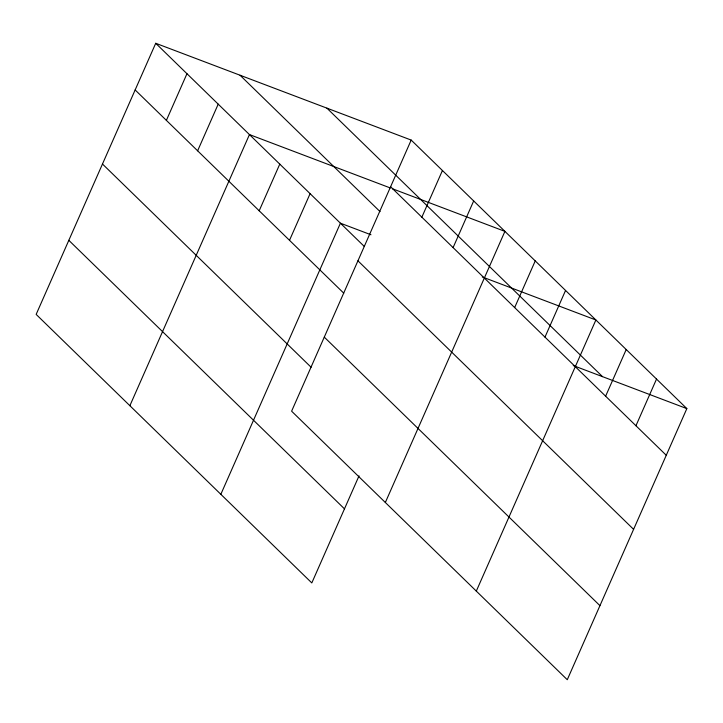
<?xml version="1.0" encoding="UTF-8"?>
<svg xmlns="http://www.w3.org/2000/svg" width="723" height="723" viewBox="0 0 723 723"><rect width="100%" height="100%" fill="white"/><g stroke="black" fill="none" stroke-linecap="round" stroke-linejoin="round"><path stroke-width="1.08" d="M411.188 140.072L291.613 411.188L567.275 679.719L686.85 408.603L411.188 140.072L155.725 43.281L36.15 314.397L311.812 582.928L359.033 475.851M166.38 120.379L186.968 73.71M197.623 150.809L218.21 104.148M129.878 405.693L249.453 134.577L390.266 187.935M259.186 210.782L279.774 164.112M289.507 240.325L310.095 193.656M220.84 494.306L340.416 223.19L370.98 234.776M421.852 217.18L442.431 170.511M453.095 247.609L473.673 200.94M385.341 502.494L504.916 231.378L392.354 188.73M514.659 307.582L535.237 260.913M544.979 337.117L565.558 290.456M476.303 591.107L595.888 319.991L482.277 276.945M605.621 396.195L626.208 349.534M635.942 425.739L656.529 379.069M573.249 365.558L686.85 408.603M326.886 108.134L602.548 376.665M390.61 186.742L666.263 455.273M240.027 75.219L380.036 211.604M155.725 43.281L364.356 246.516M357.939 260.813L633.601 529.344M135.147 89.941L343.768 293.176M324.284 337.126L599.945 605.657M102.476 164.013L311.107 367.248M68.821 240.325L344.473 508.856"/></g></svg>
